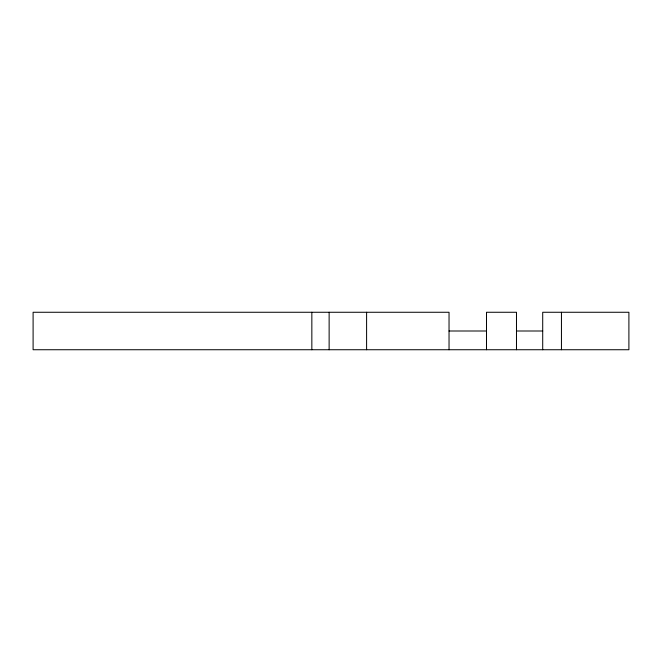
<?xml version="1.0" encoding="UTF-8"?>
<svg xmlns="http://www.w3.org/2000/svg" width="662" height="662" viewBox="0 0 662 662"><rect width="100%" height="100%" fill="white"/><g stroke="black" fill="none" stroke-linecap="round" stroke-linejoin="round"><path stroke-width="0.99" d="M449.035 331L486.504 331M516.484 331L542.716 331M561.45 312.265L561.45 349.735M542.708 349.735L542.708 312.265L628.9 312.265L628.9 349.735L33.1 349.735L33.1 312.265L449.035 312.265L449.035 349.735M516.484 349.735L516.484 312.265L486.504 312.265L486.504 349.735M366.599 312.265L366.599 349.735M329.13 312.265L329.13 349.735M311.843 312.265L311.843 349.735"/></g></svg>
